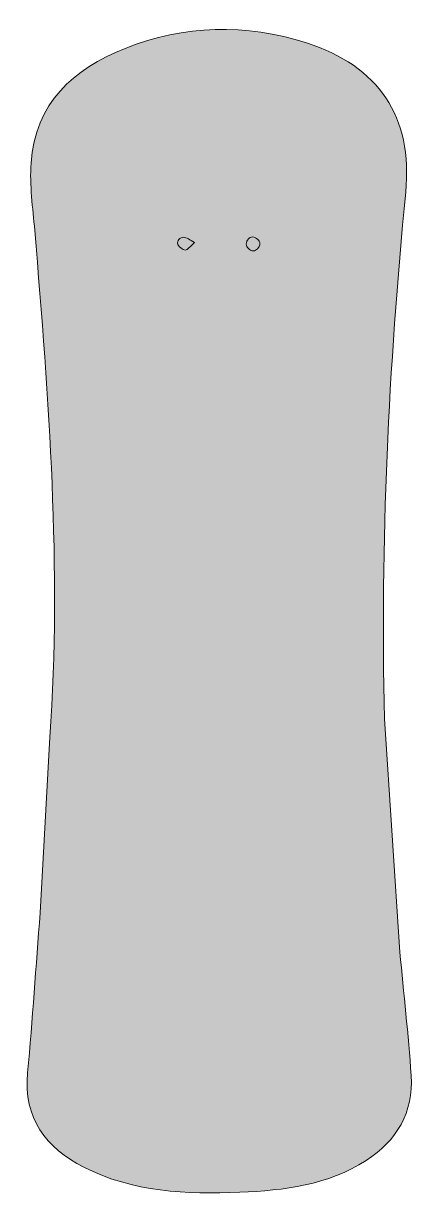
# Model space of a CAD drawing. Header units: inches. Extents: x 34.342 to 34.572, y -25.205 to -24.515.
import ezdxf

# ---------------------------------------------------------------- set-up
doc = ezdxf.new("R2010")
doc.units = ezdxf.units.IN
doc.header["$MEASUREMENT"] = 0
doc.layers.add('Layer 1', color=7, linetype='Continuous')

msp = doc.modelspace()

# ---------------------------------------------------------------- hatches: boundary and pattern name
at = {"layer": 'Layer 1', "true_color": 0x010101}
h = msp.add_hatch(color=178, dxfattribs=at)
edge = h.paths.add_edge_path()
edge.add_spline(control_points=[(34.35729, -24.93549), (34.36431, -24.83554), (34.35669, -24.73604), (34.34836, -24.63656), (34.34725, -24.62333), (34.34527, -24.60996), (34.34619, -24.59683), (34.34867, -24.56165), (34.37104, -24.54141), (34.40167, -24.52928), (34.43678, -24.51538), (34.4729, -24.51451), (34.50883, -24.52599), (34.55122, -24.53952), (34.57168, -24.56961), (34.56736, -24.61404), (34.55729, -24.71735), (34.55222, -24.82081), (34.55488, -24.92461), (34.55488, -24.92461), (34.56394, -25.06219), (34.56394, -25.06219), (34.56619, -25.08644), (34.56892, -25.11066), (34.57056, -25.13496), (34.57202, -25.15677), (34.56212, -25.17329), (34.54403, -25.18502), (34.52136, -25.19969), (34.49551, -25.20266), (34.46954, -25.2038), (34.43793, -25.20517), (34.40641, -25.20375), (34.37739, -25.18906), (34.35484, -25.17764), (34.34167, -25.16026), (34.34414, -25.1333), (34.34702, -25.10189), (34.34911, -25.07039), (34.35155, -25.03894), (34.35155, -25.03894), (34.35729, -24.93549), (34.35729, -24.93549)], knot_values=[0, 0, 0, 0, 1, 1, 1, 2, 2, 2, 3, 3, 3, 4, 4, 4, 5, 5, 5, 6, 6, 6, 7, 7, 7, 8, 8, 8, 9, 9, 9, 10, 10, 10, 11, 11, 11, 12, 12, 12, 13, 13, 13, 14, 14, 14, 14], degree=3, periodic=1)
at = {"layer": 'Layer 1', "true_color": 0xb0aeae}
h = msp.add_hatch(color=253, dxfattribs=at)
edge = h.paths.add_edge_path()
edge.add_spline(control_points=[(34.44271, -24.64361), (34.4402, -24.64586), (34.43877, -24.64813), (34.43731, -24.64817), (34.43579, -24.64819), (34.43339, -24.64634), (34.43287, -24.6448), (34.43214, -24.64265), (34.43408, -24.64057), (34.43632, -24.64062), (34.43806, -24.64067), (34.43977, -24.64216), (34.44271, -24.64361)], knot_values=[0, 0, 0, 0, 1, 1, 1, 2, 2, 2, 3, 3, 3, 4, 4, 4, 4], degree=3, periodic=1)
at = {"layer": 'Layer 1', "true_color": 0xaeacac}
h = msp.add_hatch(color=253, dxfattribs=at)
edge = h.paths.add_edge_path()
edge.add_spline(control_points=[(34.48088, -24.64603), (34.4797, -24.648), (34.478, -24.64943), (34.47576, -24.64819), (34.47396, -24.64718), (34.47247, -24.64536), (34.47361, -24.64299), (34.4746, -24.6409), (34.47626, -24.6397), (34.47866, -24.64098), (34.48067, -24.64204), (34.48201, -24.64353), (34.48088, -24.64603)], knot_values=[0, 0, 0, 0, 1, 1, 1, 2, 2, 2, 3, 3, 3, 4, 4, 4, 4], degree=3, periodic=1)

# ---------------------------------------------------------------- linework, layer by layer
at = {"layer": 'Layer 1', "lineweight": 0}
for points, knots in [([(34.35729, -24.93549), (34.36431, -24.83554), (34.35669, -24.73604), (34.34836, -24.63656), (34.34725, -24.62333), (34.34527, -24.60996), (34.34619, -24.59683), (34.34867, -24.56165), (34.37104, -24.54141), (34.40167, -24.52928), (34.43678, -24.51538), (34.4729, -24.51451), (34.50883, -24.52599), (34.55122, -24.53952), (34.57168, -24.56961), (34.56736, -24.61404), (34.55729, -24.71735), (34.55222, -24.82081), (34.55488, -24.92461), (34.55488, -24.92461), (34.56394, -25.06219), (34.56394, -25.06219), (34.56619, -25.08644), (34.56892, -25.11066), (34.57056, -25.13496), (34.57202, -25.15677), (34.56212, -25.17329), (34.54403, -25.18502), (34.52136, -25.19969), (34.49551, -25.20266), (34.46954, -25.2038), (34.43793, -25.20517), (34.40641, -25.20375), (34.37739, -25.18906), (34.35484, -25.17764), (34.34167, -25.16026), (34.34414, -25.1333), (34.34702, -25.10189), (34.34911, -25.07039), (34.35155, -25.03894), (34.35155, -25.03894), (34.35729, -24.93549), (34.35729, -24.93549)], [0, 0, 0, 0, 1, 1, 1, 2, 2, 2, 3, 3, 3, 4, 4, 4, 5, 5, 5, 6, 6, 6, 7, 7, 7, 8, 8, 8, 9, 9, 9, 10, 10, 10, 11, 11, 11, 12, 12, 12, 13, 13, 13, 14, 14, 14, 14]), ([(34.44271, -24.64361), (34.4402, -24.64586), (34.43877, -24.64813), (34.43731, -24.64817), (34.43579, -24.64819), (34.43339, -24.64634), (34.43287, -24.6448), (34.43214, -24.64265), (34.43408, -24.64057), (34.43632, -24.64062), (34.43806, -24.64067), (34.43977, -24.64216), (34.44271, -24.64361)], [0, 0, 0, 0, 1, 1, 1, 2, 2, 2, 3, 3, 3, 4, 4, 4, 4]), ([(34.48088, -24.64603), (34.4797, -24.648), (34.478, -24.64943), (34.47576, -24.64819), (34.47396, -24.64718), (34.47247, -24.64536), (34.47361, -24.64299), (34.4746, -24.6409), (34.47626, -24.6397), (34.47866, -24.64098), (34.48067, -24.64204), (34.48201, -24.64353), (34.48088, -24.64603)], [0, 0, 0, 0, 1, 1, 1, 2, 2, 2, 3, 3, 3, 4, 4, 4, 4])]:
    msp.add_open_spline(points, degree=3, knots=knots, dxfattribs=at)

doc.saveas('drawing.dxf')
